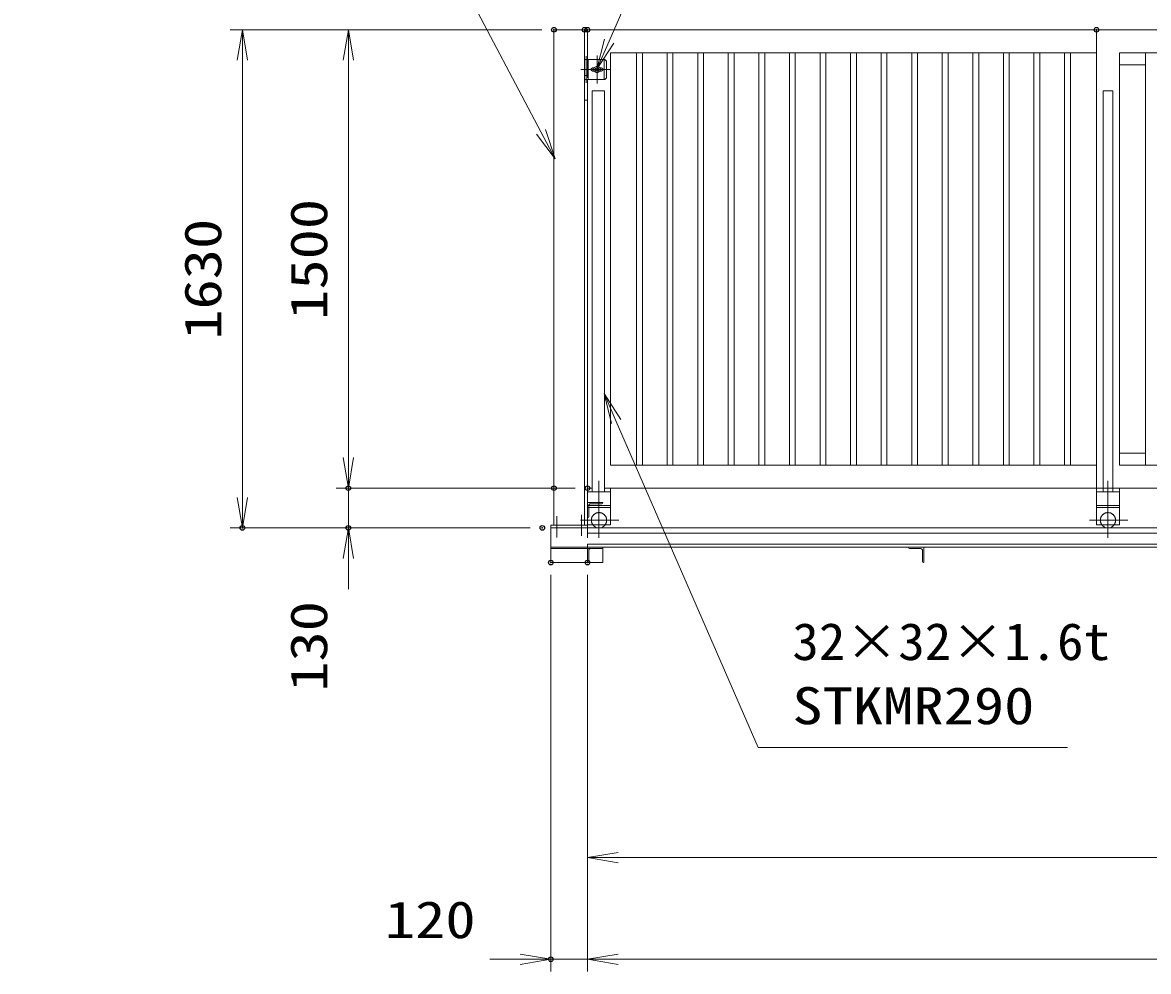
# Model space of a CAD drawing. Units: millimetres at full size. Extents: x -11880 to 11880, y -8400 to 8400.
# Drawn here: x -3831 to -147, y 716 to 3822 of the extents above; entities that cross this region are included whole.
import ezdxf
from ezdxf.enums import TextEntityAlignment as Align

# ---------------------------------------------------------------- set-up
doc = ezdxf.new("R2010")
doc.units = ezdxf.units.MM
doc.header["$LTSCALE"] = 30
doc.header["$PDMODE"] = 32
doc.header["$PDSIZE"] = 15
for name, pattern in [('USER1', [10.7, 5, -2.5, 0.7, -2.5]), ('USER2', [2.7, 2, -0.7]), ('USER4', [160, 100, -20, 20, -20]), ('USER6', [80, 60, -20])]:
    doc.linetypes.add(name, pattern=pattern)
for name, color, linetype, lineweight in [('0-2_外形線', 7, 'Continuous', 18), ('0-3_寸法線', 3, 'Continuous', 18), ('0-4_0', 7, 'Continuous', 18), ('0-6_細線', 4, 'Continuous', 18), ('0-8_軸線', 6, 'USER1', 18), ('0-9_01', 4, 'Continuous', 18), ('0-A_隠れ線', 4, 'USER2', 18), ('0-C_隠線情報', 9, 'Continuous', 18)]:
    doc.layers.add(name, color=color, linetype=linetype, lineweight=lineweight)
doc.layers.add('0-5_DEFPOINTS', color=7, linetype='Continuous')
doc.styles.add('ＭＳ ゴシック', font='')
doc.styles.get('ＭＳ ゴシック').set_extended_font_data('MS Gothic')

# ---------------------------------------------------------------- blocks, each defined once
blk = doc.blocks.new('Region1')
at = {"layer": '0-C_隠線情報'}
for p, q in [((120, 315), (120, 1410)), ((1410, 120), (315, 120))]:
    blk.add_line(p, q, dxfattribs=at)
for points in [[(30, 1500), (0, 1500), (0, 0)], [(0, 0), (1500, 0), (1500, 30)]]:
    blk.add_lwpolyline(points, dxfattribs=at)
for centre, radius, start, end in [((30, 1410), 90, 0, 90), ((315, 315), 195, 180, 270), ((1410, 30), 90, 0, 90)]:
    blk.add_arc(centre, radius, start, end, dxfattribs=at)
blk = doc.blocks.new('E5')
at = {"layer": '0-C_隠線情報'}
blk.add_blockref('Region1', (0, 0), dxfattribs=at)
blk = doc.blocks.new('_OPEN')
at = {"layer": '0-4_0'}
blk.add_line((0, 0), (-30, 0), dxfattribs=at)
blk.add_lwpolyline([(-30, 5), (0, 0), (-30, -5)], dxfattribs=at)
blk = doc.blocks.new('S170')
at = {"layer": '0-3_寸法線'}
for points in [[(12612459.5, -26438598.7), (12647977.1, -26438598.7), (12662831.5, -26466754.3), (12664231.3, -26469407.6)], [(12662389.2, -26466987.6), (12664231.3, -26469407.6), (12663273.7, -26466521)]]:
    blk.add_lwpolyline(points, dxfattribs=at)
at = {"layer": '0-3_寸法線', "color": 254, "style": 'ＭＳ ゴシック'}
for s, width, p in [('戸当り柱', 0.75, (12612459.5, -26424808.1)), ('100×100×2.3t', 1.1, (12611595.5, -26431108.1)), ('STKR400', 1.2, (12612027.5, -26437408.1))]:
    blk.add_text(s, height=3637, dxfattribs=dict(at, width=width)).set_placement(p, align=Align.BOTTOM_LEFT)
blk = doc.blocks.new('S171')
at = {"layer": '0-3_寸法線'}
for points in [[(12719134.5, -26438714.2), (12677856.9, -26438714.2), (12669524.4, -26457862.5), (12668327.3, -26460613.3)], [(12669065.9, -26457663), (12668327.3, -26460613.3), (12669982.8, -26458062)]]:
    blk.add_lwpolyline(points, dxfattribs=at)
at = {"layer": '0-3_寸法線', "color": 254, "style": 'ＭＳ ゴシック'}
for s, width, p in [('打掛金具（外側）', 0.75, (12681636.9, -26431223.6)), ('SUS304 3t ＃400', 1.1, (12681204.9, -26437523.6))]:
    blk.add_text(s, height=3637, dxfattribs=dict(at, width=width)).set_placement(p, align=Align.BOTTOM_LEFT)
blk = doc.blocks.new('S172')
at = {"layer": '0-3_寸法線'}
for points in [[(12714485.8, -26527200), (12684152.2, -26527200), (12670217.5, -26495203.2), (12669019.7, -26492452.7)], [(12670675.9, -26495003.6), (12669019.7, -26492452.7), (12669759.1, -26495402.9)]]:
    blk.add_lwpolyline(points, dxfattribs=at)
at = {"layer": '0-3_寸法線', "color": 254, "style": 'ＭＳ ゴシック'}
for s, width, p in [('32×32×1.6t', 1.05, (12687500.2, -26519709.4)), ('STKMR290', 1.2, (12687500.2, -26526009.4))]:
    blk.add_text(s, height=3637, dxfattribs=dict(at, width=width)).set_placement(p, align=Align.BOTTOM_LEFT)

msp = doc.modelspace()

# ---------------------------------------------------------------- linework, layer by layer
at = {"layer": '0-2_外形線'}
for p, q in [((-1992.46, 2177.01), (-1992.46, 3798.01)), ((-1982.46, 3798.01), (352.2, 3798.01)), ((-1982.46, 3700.51), (-1982.46, 3798.01)), ((-317.46, 2298.01), (-317.46, 3798.01)), ((-1821.96, 2373.01), (-1821.96, 3723.01)), ((-1802.96, 2373.01), (-1802.96, 3723.01)), ((-1721.96, 2373.01), (-1721.96, 3723.01)), ((-1702.96, 2373.01), (-1702.96, 3723.01)), ((-1621.96, 2373.01), (-1621.96, 3723.01)), ((-1602.96, 2373.01), (-1602.96, 3723.01)), ((-1521.96, 2373.01), (-1521.96, 3723.01)), ((-1502.96, 2373.01), (-1502.96, 3723.01)), ((-1421.96, 2373.01), (-1421.96, 3723.01)), ((-1402.96, 2373.01), (-1402.96, 3723.01)), ((-1321.96, 2373.01), (-1321.96, 3723.01)), ((-1302.96, 2373.01), (-1302.96, 3723.01)), ((-1221.96, 2373.01), (-1221.96, 3723.01)), ((-1202.96, 2373.01), (-1202.96, 3723.01)), ((-1121.96, 2373.01), (-1121.96, 3723.01)), ((-1102.96, 2373.01), (-1102.96, 3723.01)), ((-1021.96, 2373.01), (-1021.96, 3723.01)), ((-1002.96, 2373.01), (-1002.96, 3723.01)), ((-921.96, 2373.01), (-921.96, 3723.01)), ((-902.96, 2373.01), (-902.96, 3723.01)), ((-821.96, 2373.01), (-821.96, 3723.01)), ((-802.96, 2373.01), (-802.96, 3723.01)), ((-721.96, 2373.01), (-721.96, 3723.01)), ((-702.96, 2373.01), (-702.96, 3723.01)), ((-621.96, 2373.01), (-621.96, 3723.01)), ((-602.96, 2373.01), (-602.96, 3723.01)), ((-521.96, 2373.01), (-521.96, 3723.01)), ((-502.96, 2373.01), (-502.96, 3723.01)), ((-421.96, 2373.01), (-421.96, 3723.01)), ((-402.96, 2373.01), (-402.96, 3723.01)), ((-242.46, 3723.01), (343.77, 3723.01)), ((-242.46, 2373.01), (-242.46, 3723.01)), ((-156.96, 2373.01), (-156.96, 3723.01)), ((-1992.46, 3700.51), (-1925.73, 3700.51)), ((-1980.46, 3635.51), (-1980.46, 3700.51)), ((-1925.73, 3700.51), (-1920.73, 3695.51)), ((-1920.73, 3695.51), (-1920.73, 3640.51)), ((-1966.46, 3673.01), (-1960.12, 3673.01)), ((-1966.46, 3663.01), (-1960.12, 3663.01)), ((-1965.46, 3669.01), (-1965.46, 3667.01)), ((-1937.46, 3669.01), (-1965.46, 3669.01)), ((-1965.46, 3667.01), (-1937.46, 3667.01)), ((-1942.8, 3673.01), (-1936.46, 3673.01)), ((-1942.8, 3663.01), (-1936.46, 3663.01)), ((-1937.46, 3667.01), (-1937.46, 3669.01)), ((-156.96, 3683.01), (-242.46, 3683.01)), ((-1982.46, 2298.01), (-1982.46, 3635.51)), ((-1927.46, 3598.01), (-1967.46, 3598.01)), ((-1967.46, 3598.01), (-1967.46, 2286.01)), ((-1927.46, 3598.01), (-1927.46, 2286.01)), ((-295.96, 3598.01), (-295.96, 2286.01)), ((-263.96, 3598.01), (-295.96, 3598.01)), ((-263.96, 3598.01), (-263.96, 2286.01)), ((-1992.46, 3568.01), (-1982.46, 3568.01)), ((-242.46, 2413.01), (-156.96, 2413.01)), ((-242.46, 2373.01), (1347.54, 2373.01)), ((-1927.46, 2298.01), (1347.54, 2298.01)), ((-2102.46, 2168.01), (5125.54, 2168.01)), ((-1982.46, 2150.51), (5125.54, 2150.51)), ((-2102.46, 2104.51), (5125.54, 2104.51)), ((-2102.46, 2100.51), (-1935.46, 2100.51)), ((-1982.46, 2114.81), (5125.54, 2114.81)), ((-932.46, 2103.51), (-932.46, 2104.51)), ((-882.46, 2104.51), (-932.46, 2104.51)), ((-892.96, 2100.51), (-929.46, 2100.51)), ((-886.46, 2057.51), (-886.46, 2094.01)), ((-1982.46, 2054.51), (-1981.46, 2054.51))]:
    msp.add_line(p, q, dxfattribs=at)
for points in [[(-2092.46, 2177.01), (-2092.46, 3798.01), (-1992.46, 3798.01)], [(-317.46, 2373.01), (-1907.46, 2373.01), (-1907.46, 3723.01), (-317.46, 3723.01)], [(-1920.73, 3640.51), (-1925.73, 3635.51), (-1992.46, 3635.51)], [(-2102.46, 2168.01), (-2102.46, 2177.01), (-1982.46, 2177.01), (-1982.46, 2168.01)], [(-2102.46, 2177.01), (-2102.46, 2054.51), (-1932.46, 2054.51)], [(-1932.46, 2054.51), (-1932.46, 2104.51), (-1982.46, 2104.51)], [(-882.46, 2104.51), (-882.46, 2054.51), (-883.46, 2054.51)]]:
    msp.add_lwpolyline(points, dxfattribs=at)
for centre, radius, start, end in [((-1966.46, 3668.01), 5, 90, 270), ((-1951.46, 3668.01), 12.5, 156.42182, 175.41143), ((-1951.46, 3668.01), 12.5, 184.58857, 203.57818), ((-1951.46, 3668.01), 10, 30, 150), ((-1951.46, 3668.01), 10, 210, 330), ((-1951.46, 3668.01), 6, 9.59407, 170.40593), ((-1951.46, 3668.01), 6, 189.59407, 350.40593), ((-1951.46, 3668.01), 12.5, 4.58857, 23.57818), ((-1951.46, 3668.01), 12.5, 336.42182, 355.41143), ((-1936.46, 3668.01), 5, 270, 90), ((-1935.46, 2103.51), 3, 270, 0), ((-929.46, 2103.51), 3, 180, 270), ((-892.96, 2094.01), 6.5, 0, 90), ((-883.46, 2057.51), 3, 180, 270)]:
    msp.add_arc(centre, radius, start, end, dxfattribs=at)
at = {"layer": '0-3_寸法線'}
for p, q in [((-2132.46, 3798.01), (-3151.55, 3798.01)), ((-3111.55, 3798.01), (-3111.55, 2168.01)), ((-2132.46, 3798.01), (-2804.94, 3798.01)), ((-2764.94, 3798.01), (-2764.94, 2298.01)), ((-2764.94, 2398.01), (-2764.94, 2498.01)), ((-2132.46, 2298.01), (-2804.94, 2298.01)), ((-2022.46, 2298.01), (-2804.94, 2298.01)), ((-2764.94, 2298.01), (-2764.94, 2168.01)), ((-2170.46, 2168.01), (-3151.55, 2168.01)), ((-2170.46, 2168.01), (-2804.94, 2168.01)), ((-2764.94, 2068.01), (-2764.94, 1968.01)), ((-2102.46, 2014.51), (-2102.46, 716.46)), ((-1982.46, 2014.51), (-1982.46, 1049.17)), ((-1982.46, 2014.51), (-1982.46, 716.46)), ((-1982.46, 2014.51), (-1982.46, 716.46)), ((-1982.46, 1089.17), (3417.54, 1089.17)), ((-2202.46, 756.46), (-2302.46, 756.46)), ((-1982.46, 756.46), (-2102.46, 756.46)), ((-1982.46, 756.46), (5137.54, 756.46)), ((-1882.46, 756.46), (-1782.46, 756.46))]:
    msp.add_line(p, q, dxfattribs=at)
at = {"layer": '0-5_DEFPOINTS'}
for p in [(-2092.46, 3798.01), (-2092.46, 3798.01), (-1992.46, 3798.01), (-1982.46, 3798.01), (-1982.46, 3798.01), (-317.46, 3798.01), (-2764.94, 2298.01), (-2092.46, 2298.01), (-1982.46, 2298.01), (-3111.55, 2168.01), (-2764.94, 2168.01), (-2130.46, 2168.01), (-2102.46, 2054.51), (-1982.46, 2054.51), (-2102.46, 756.46)]:
    msp.add_point(p, dxfattribs=at)
at = {"layer": '0-6_細線'}
msp.add_line((-1928.46, 3635.51), (-1928.46, 3700.51), dxfattribs=at)
at = {"layer": '0-8_軸線', "linetype": 'Continuous'}
for p, q in [((-1986.46, 3624.71), (-1986.46, 3711.51)), ((-1951.46, 3621.99), (-1951.46, 3713.85)), ((-2004.22, 3668.01), (-1909.6, 3668.01))]:
    msp.add_line(p, q, dxfattribs=at)
at = {"layer": '0-9_01', "linetype": 'USER4'}
for p, q in [((-1944.96, 2322.33), (-1944.96, 2135.21)), ((-279.96, 2322.33), (-279.96, 2135.21)), ((-2002.46, 2141.54), (-2002.46, 2211.21)), ((-2082.46, 2136.73), (-2082.46, 2206.4)), ((-1879.85, 2193.01), (-2005.18, 2193.01)), ((-214.85, 2193.01), (-340.18, 2193.01))]:
    msp.add_line(p, q, dxfattribs=at)
at = {"layer": '0-9_01', "color": 7}
for p, q in [((-1982.46, 2298.01), (-1982.46, 2178.01)), ((-1982.46, 2298.01), (-1967.46, 2298.01)), ((-1907.46, 2286.01), (-1982.46, 2286.01)), ((-1907.46, 2298.01), (-1907.46, 2178.01)), ((-317.46, 2298.01), (-317.46, 2178.01)), ((-242.46, 2286.01), (-317.46, 2286.01)), ((-1907.46, 2241.01), (-1982.46, 2241.01)), ((-242.46, 2241.01), (-317.46, 2241.01)), ((-1907.46, 2178.01), (-1982.46, 2178.01))]:
    msp.add_line(p, q, dxfattribs=at)
at = {"layer": '0-9_01', "linetype": 'USER6'}
for p, q in [((-1907.46, 2235.01), (-1982.46, 2235.01)), ((-242.46, 2235.01), (-317.46, 2235.01))]:
    msp.add_line(p, q, dxfattribs=at)
at = {"layer": '0-9_01', "color": 7}
msp.add_lwpolyline([(-242.46, 2298.01), (-242.46, 2178.01), (-317.46, 2178.01)], dxfattribs=at)
at = {"layer": '0-9_01', "linetype": 'USER6'}
for centre in [(-1944.96, 2193.01), (-279.96, 2193.01)]:
    msp.add_arc(centre, 25, 323.1301, 216.8699, dxfattribs=at)
at = {"layer": '0-9_01', "color": 7}
for centre in [(-1944.96, 2193.01), (-279.96, 2193.01)]:
    msp.add_arc(centre, 25, 216.8699, 323.1301, dxfattribs=at)
at = {"layer": '0-A_隠れ線'}
for p, q in [((-1982.46, 3700.51), (-1982.46, 3635.51)), ((-1992.46, 3648.01), (-1982.46, 3648.01)), ((-1982.46, 2054.51), (-1982.46, 2168.01)), ((-1978.46, 2057.51), (-1978.46, 2094.01))]:
    msp.add_line(p, q, dxfattribs=at)
for centre, radius, start, end in [((-1971.96, 2094.01), 6.5, 90, 180), ((-1981.46, 2057.51), 3, 270, 0)]:
    msp.add_arc(centre, radius, start, end, dxfattribs=at)

# ---------------------------------------------------------------- block references
at = {"layer": '0-3_寸法線'}
for name, p, xscale, yscale in [('S170', (-424229.03, 885689.45), 0.03333333, 0.03333333), ('S171', (-424229.03, 885689.45), 0.03333333, 0.03333333), ('S172', (-424229.03, 885689.45), 0.03333333, 0.03333333), ('_OPEN', (-2102.46, 756.46), 3.333333, 3.333333)]:
    msp.add_blockref(name, p, dxfattribs=dict(at, xscale=xscale, yscale=yscale))
at = {"layer": '0-3_寸法線', "xscale": 3.333333, "yscale": 3.333333}
for p, rotation in [((-3111.55, 3798.01), 90), ((-2764.94, 3798.01), 90), ((-2764.94, 2298.01), 270), ((-2764.94, 2298.01), 270), ((-3111.55, 2168.01), 270), ((-2764.94, 2168.01), 90), ((-1982.46, 1089.17), 180), ((-1982.46, 756.46), 180), ((-1982.46, 756.46), 180)]:
    msp.add_blockref('_OPEN', p, dxfattribs=dict(at, rotation=rotation))
at = {"layer": '0-4_0', "xscale": 0.03333333, "yscale": 0.03333333, "rotation": 270}
msp.add_blockref('E5', (-1982.46, 2251.29), dxfattribs=at)

# ---------------------------------------------------------------- texts
at = {"layer": '0-3_寸法線', "color": 254, "style": 'ＭＳ ゴシック', "width": 1.2}
for s, p in [('1500', (-2797.62, 2848.81)), ('1630', (-3144.23, 2783.81)), ('130', (-2797.62, 1631.8))]:
    msp.add_text(s, height=121.2, rotation=90, dxfattribs=at).set_placement(p, align=Align.BOTTOM_LEFT)
msp.add_text('120', height=121.2, dxfattribs=at).set_placement((-2645.46, 789.15), align=Align.BOTTOM_LEFT)

doc.saveas('drawing.dxf')
